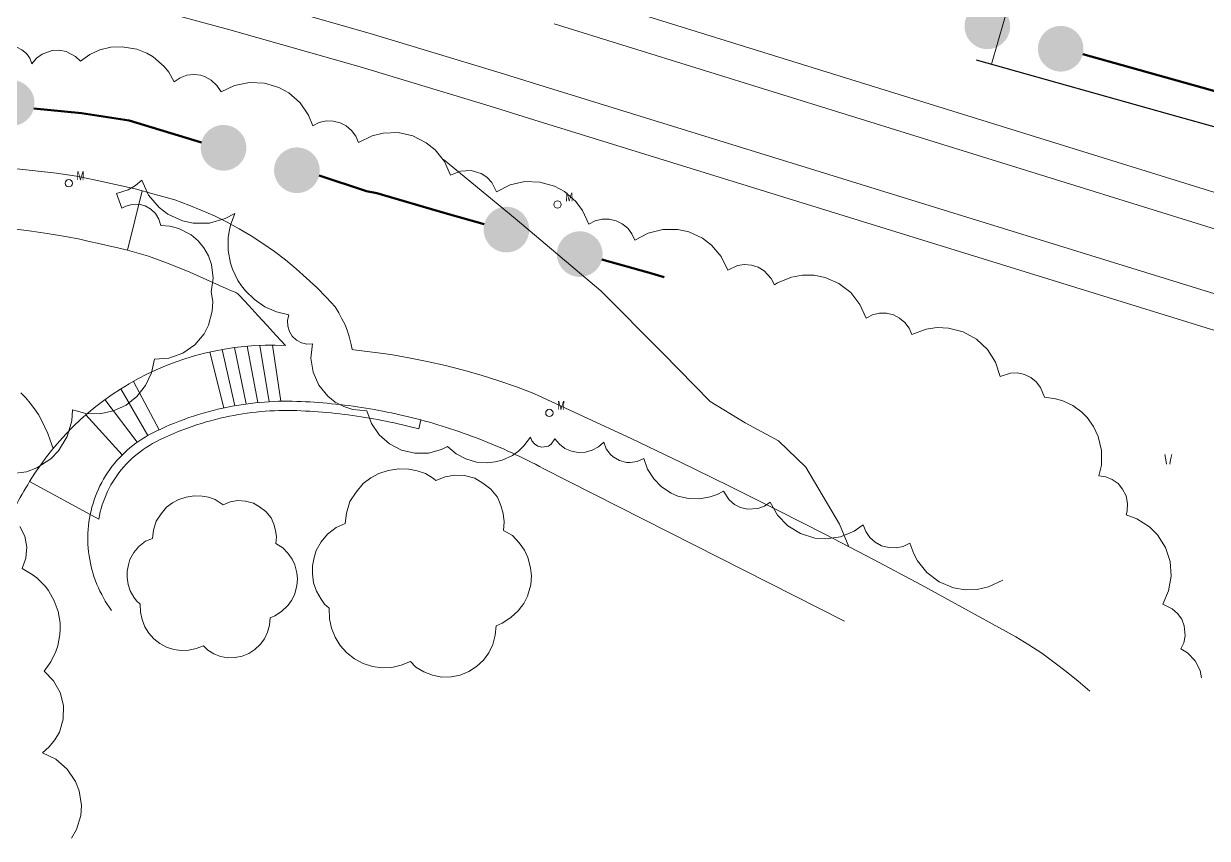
# Model space of a CAD drawing. Header units: metres. Extents: x -208 to 1512, y -277 to 123.
# Drawn here: x 868.17 to 916.64, y -118.54 to -85.19 of the extents above; entities that cross this region are included whole.
import ezdxf
from ezdxf.enums import TextEntityAlignment as Align

# ---------------------------------------------------------------- set-up
doc = ezdxf.new("R2010")
doc.units = ezdxf.units.M
doc.header["$MEASUREMENT"] = 0
for name, color, linetype in [('740_WienGV_Flwd-Bebauungsplan', 7, 'Continuous'), ('740_WienGV_L_Baum_ -gruppen_ Grünflächen', 7, 'Continuous'), ('740_WienGV_L_Böschungskante', 7, 'Continuous'), ('740_WienGV_L_Gebäude', 7, 'Continuous'), ('740_WienGV_L_Mast', 7, 'Continuous'), ('740_WienGV_L_Mauer_Sockel', 7, 'Continuous'), ('740_WienGV_T_Straßen_ Gehsteige_ Schienen', 7, 'Continuous'), ('740_WienGV_unbrauchbares', 7, 'Continuous')]:
    doc.layers.add(name, color=color, linetype=linetype)
doc.styles.add('ERSTELLTER_STIL_2', font='arial.ttf', dxfattribs={"width": 0.75})

# ---------------------------------------------------------------- blocks, each defined once
blk = doc.blocks.new('LO0013_2A75[1004]_5', base_point=(890.031, -92.593))
at = {"layer": '740_WienGV_L_Mast', "color": 252, "linetype": 'Continuous', "lineweight": 13, "true_color": 0x949494}
blk.add_circle((890.031, -92.593), 0.15, dxfattribs=at)
at = {"layer": '740_WienGV_L_Mast', "color": 252, "lineweight": 13, "true_color": 0x949494, "style": 'ERSTELLTER_STIL_2'}
blk.add_attdef('M', text='', height=0.36, rotation=358.95, dxfattribs=at).set_placement((890.349, -92.572), align=Align.BOTTOM_LEFT)
blk = doc.blocks.new('LO0013_2A75[1005]_5', base_point=(889.695, -101.128))
at = {"layer": '740_WienGV_L_Mast', "color": 252, "linetype": 'Continuous', "lineweight": 13, "true_color": 0x949494}
blk.add_circle((889.695, -101.128), 0.15, dxfattribs=at)
at = {"layer": '740_WienGV_L_Mast', "color": 252, "lineweight": 13, "true_color": 0x949494, "style": 'ERSTELLTER_STIL_2'}
blk.add_attdef('M', text='', height=0.36, rotation=358.95, dxfattribs=at).set_placement((890.012, -101.107), align=Align.BOTTOM_LEFT)
blk = doc.blocks.new('LO0013_2A75[1006]_5', base_point=(870.014, -91.726))
at = {"layer": '740_WienGV_L_Mast', "color": 252, "linetype": 'Continuous', "lineweight": 13, "true_color": 0x949494}
blk.add_circle((870.014, -91.726), 0.15, dxfattribs=at)
at = {"layer": '740_WienGV_L_Mast', "color": 252, "lineweight": 13, "true_color": 0x949494, "style": 'ERSTELLTER_STIL_2'}
blk.add_attdef('M', text='', height=0.36, rotation=358.95, dxfattribs=at).set_placement((870.331, -91.705), align=Align.BOTTOM_LEFT)
blk = doc.blocks.new('GI00131_ATT627(WIESE)_2CA5[1027]_5', base_point=(915.038, -103.027))
at = {"layer": '740_WienGV_L_Baum_ -gruppen_ Grünflächen', "color": 252, "linetype": 'Continuous', "lineweight": 13, "true_color": 0x949494}
for p, q in [((914.901, -102.824), (914.941, -103.045)), ((914.941, -103.045), (914.962, -103.225)), ((915.106, -103.228), (915.133, -103.042)), ((915.133, -103.042), (915.181, -102.829))]:
    blk.add_line(p, q, dxfattribs=at)
blk = doc.blocks.new('GI0007_ATT22(LAUB)_2815[1069]_5', base_point=(875.896, -107.833))
at = {"layer": '740_WienGV_L_Baum_ -gruppen_ Grünflächen', "color": 252, "linetype": 'Continuous', "lineweight": 13, "true_color": 0x949494}
for p, q in [((874.261, -104.804), (874.523, -104.665)), ((874.523, -104.665), (874.818, -104.57)), ((874.818, -104.57), (875.153, -104.517)), ((875.153, -104.517), (875.481, -104.533)), ((875.481, -104.533), (875.739, -104.582)), ((875.739, -104.582), (876.006, -104.667)), ((876.006, -104.667), (876.262, -104.831)), ((873.8, -105.259), (874.019, -104.989)), ((874.019, -104.989), (874.261, -104.804)), ((876.262, -104.831), (876.34, -104.887)), ((876.34, -104.887), (876.631, -104.768)), ((876.631, -104.768), (876.941, -104.719)), ((876.941, -104.719), (877.254, -104.735)), ((877.254, -104.735), (877.576, -104.82)), ((877.576, -104.82), (877.832, -104.969)), ((877.832, -104.969), (878.087, -105.168)), ((878.087, -105.168), (878.297, -105.421)), ((873.489, -105.925), (873.596, -105.558)), ((873.596, -105.558), (873.8, -105.259)), ((878.297, -105.421), (878.406, -105.681)), ((873.448, -106.262), (873.489, -105.925)), ((878.406, -105.681), (878.481, -105.942)), ((878.481, -105.942), (878.516, -106.201)), ((872.681, -106.846), (872.89, -106.601)), ((872.89, -106.601), (873.162, -106.382)), ((873.162, -106.382), (873.448, -106.262)), ((878.516, -106.201), (878.491, -106.479)), ((878.491, -106.479), (878.777, -106.644)), ((872.458, -107.344), (872.522, -107.121)), ((872.522, -107.121), (872.681, -106.846)), ((878.777, -106.644), (878.992, -106.872)), ((878.992, -106.872), (879.157, -107.109)), ((879.157, -107.109), (879.272, -107.345)), ((872.404, -107.861), (872.408, -107.602)), ((872.408, -107.602), (872.458, -107.344)), ((879.272, -107.345), (879.355, -107.675)), ((872.443, -108.145), (872.404, -107.861)), ((879.355, -107.675), (879.386, -107.924)), ((879.386, -107.924), (879.36, -108.212)), ((872.533, -108.416), (872.443, -108.145)), ((872.683, -108.667), (872.533, -108.416)), ((879.259, -108.574), (879.136, -108.806)), ((879.36, -108.212), (879.259, -108.574)), ((872.794, -108.824), (872.683, -108.667)), ((872.941, -108.951), (872.794, -108.824)), ((872.955, -109.29), (872.941, -108.951)), ((878.967, -109.026), (878.729, -109.251)), ((878.993, -108.992), (878.967, -109.026)), ((879.136, -108.806), (878.993, -108.992)), ((873.014, -109.589), (872.955, -109.29)), ((878.256, -109.521), (878.231, -109.819)), ((878.452, -109.43), (878.256, -109.521)), ((878.729, -109.251), (878.452, -109.43)), ((873.128, -109.88), (873.014, -109.589)), ((873.293, -110.142), (873.128, -109.88)), ((878.231, -109.819), (878.156, -110.107)), ((873.502, -110.375), (873.293, -110.142)), ((873.743, -110.568), (873.502, -110.375)), ((878.027, -110.373), (877.853, -110.614)), ((878.156, -110.107), (878.027, -110.373)), ((874.019, -110.713), (873.743, -110.568)), ((874.316, -110.808), (874.019, -110.713)), ((874.623, -110.853), (874.316, -110.808)), ((874.932, -110.839), (874.623, -110.853)), ((875.237, -110.775), (874.932, -110.839)), ((875.528, -110.656), (875.237, -110.775)), ((875.704, -110.833), (875.528, -110.656)), ((875.955, -110.987), (875.704, -110.833)), ((876.232, -111.092), (875.955, -110.987)), ((877.389, -110.973), (877.113, -111.083)), ((877.635, -110.814), (877.389, -110.973)), ((877.853, -110.614), (877.635, -110.814)), ((876.524, -111.147), (876.232, -111.092)), ((876.823, -111.142), (876.524, -111.147)), ((877.113, -111.083), (876.823, -111.142))]:
    blk.add_line(p, q, dxfattribs=at)
blk = doc.blocks.new('GI0007_ATT22(LAUB)_2815[1072]_5', base_point=(884.48, -107.678))
at = {"layer": '740_WienGV_L_Baum_ -gruppen_ Grünflächen', "color": 252, "linetype": 'Continuous', "lineweight": 13, "true_color": 0x949494}
for p, q in [((882.379, -103.784), (882.715, -103.604)), ((882.715, -103.604), (883.095, -103.483)), ((883.095, -103.483), (883.525, -103.414)), ((883.525, -103.414), (883.947, -103.435)), ((883.947, -103.435), (884.278, -103.499)), ((884.278, -103.499), (884.622, -103.607)), ((884.622, -103.607), (884.951, -103.818)), ((885.426, -103.737), (885.824, -103.674)), ((885.824, -103.674), (886.226, -103.694)), ((886.226, -103.694), (886.64, -103.804)), ((881.786, -104.368), (882.067, -104.021)), ((882.067, -104.021), (882.379, -103.784)), ((884.951, -103.818), (885.052, -103.89)), ((885.052, -103.89), (885.426, -103.737)), ((886.64, -103.804), (886.97, -103.996)), ((886.97, -103.996), (887.298, -104.252)), ((881.523, -104.754), (881.786, -104.368)), ((887.298, -104.252), (887.567, -104.576)), ((887.567, -104.576), (887.708, -104.912)), ((881.386, -105.225), (881.523, -104.754)), ((887.708, -104.912), (887.804, -105.246)), ((880.966, -105.812), (881.333, -105.659)), ((881.333, -105.659), (881.386, -105.225)), ((887.804, -105.246), (887.849, -105.58)), ((887.849, -105.58), (887.817, -105.938)), ((880.347, -106.409), (880.615, -106.094)), ((880.615, -106.094), (880.966, -105.812)), ((887.817, -105.938), (888.184, -106.149)), ((888.184, -106.149), (888.461, -106.442)), ((880.142, -106.763), (880.347, -106.409)), ((888.461, -106.442), (888.672, -106.747)), ((879.996, -107.381), (880.06, -107.05)), ((880.06, -107.05), (880.142, -106.763)), ((888.672, -106.747), (888.821, -107.05)), ((888.821, -107.05), (888.928, -107.475)), ((879.99, -107.714), (879.996, -107.381)), ((888.928, -107.475), (888.967, -107.795)), ((880.041, -108.08), (879.99, -107.714)), ((880.156, -108.427), (880.041, -108.08)), ((888.967, -107.795), (888.934, -108.166)), ((880.349, -108.751), (880.156, -108.427)), ((888.934, -108.166), (888.804, -108.631)), ((880.492, -108.952), (880.349, -108.751)), ((880.681, -109.115), (880.492, -108.952)), ((888.645, -108.929), (888.462, -109.168)), ((888.804, -108.631), (888.645, -108.929)), ((880.699, -109.551), (880.681, -109.115)), ((888.123, -109.501), (887.767, -109.732)), ((888.429, -109.213), (888.123, -109.501)), ((888.462, -109.168), (888.429, -109.213)), ((880.775, -109.936), (880.699, -109.551)), ((880.922, -110.31), (880.775, -109.936)), ((887.515, -109.848), (887.482, -110.232)), ((887.767, -109.732), (887.515, -109.848)), ((881.133, -110.647), (880.922, -110.31)), ((887.482, -110.232), (887.386, -110.601)), ((881.403, -110.946), (881.133, -110.647)), ((881.712, -111.195), (881.403, -110.946)), ((887.22, -110.944), (886.996, -111.253)), ((887.386, -110.601), (887.22, -110.944)), ((882.067, -111.38), (881.712, -111.195)), ((882.448, -111.503), (882.067, -111.38)), ((883.633, -111.46), (883.241, -111.543)), ((884.007, -111.307), (883.633, -111.46)), ((884.233, -111.535), (884.007, -111.307)), ((886.996, -111.253), (886.717, -111.51)), ((882.844, -111.561), (882.448, -111.503)), ((883.241, -111.543), (882.844, -111.561)), ((884.556, -111.733), (884.233, -111.535)), ((884.912, -111.868), (884.556, -111.733)), ((885.288, -111.939), (884.912, -111.868)), ((885.672, -111.933), (885.288, -111.939)), ((886.045, -111.857), (885.672, -111.933)), ((886.399, -111.716), (886.045, -111.857)), ((886.717, -111.51), (886.399, -111.716))]:
    blk.add_line(p, q, dxfattribs=at)

msp = doc.modelspace()

# ---------------------------------------------------------------- hatches: boundary and pattern name
at = {"layer": '740_WienGV_Flwd-Bebauungsplan', "linetype": 'Continuous', "lineweight": 0}
for points in [[(908.541, -85.519, 0.414214), (907.853, -84.39, 0.414214), (906.724, -85.078, 0.414214), (907.412, -86.207, 0.414214)], [(911.544, -86.438, 0.414214), (910.856, -85.309, 0.414214), (909.728, -85.997, 0.414214), (910.416, -87.126, 0.414214)], [(868.586, -88.658, 0.414214), (867.898, -87.529, 0.414214), (866.769, -88.217, 0.414214), (867.457, -89.346, 0.414214)], [(877.262, -90.494, 0.414214), (876.574, -89.365, 0.414214), (875.445, -90.053, 0.414214), (876.133, -91.182, 0.414214)], [(880.266, -91.412, 0.414214), (879.578, -90.284, 0.414214), (878.449, -90.972, 0.414214), (879.137, -92.1, 0.414214)], [(888.847, -93.842, 0.414214), (888.159, -92.713, 0.414214), (887.03, -93.401, 0.414214), (887.718, -94.53, 0.414214)], [(891.849, -94.845, 0.414214), (891.161, -93.717, 0.414214), (890.032, -94.404, 0.414214), (890.72, -95.533, 0.414214)]]:
    msp.add_hatch(color=1, dxfattribs=at).paths.add_polyline_path(points)

# ---------------------------------------------------------------- linework, layer by layer
at = {"layer": '740_WienGV_Flwd-Bebauungsplan', "color": 1, "linetype": 'Continuous', "lineweight": 50, "true_color": 0xfb0106}
for points in [[(913.49, -86.982), (911.544, -86.438)], [(918.31, -88.341), (913.49, -86.982)], [(870.537, -88.862), (868.586, -88.658)], [(875.445, -90.053), (872.487, -89.151), (870.537, -88.862)], [(882.21, -92.042), (880.266, -91.412)], [(887.03, -93.401), (885.423, -92.948), (882.633, -92.134), (882.21, -92.042)], [(893.794, -95.389), (891.849, -94.845)], [(894.397, -95.57), (893.794, -95.389)]]:
    msp.add_lwpolyline(points, dxfattribs=at)
at = {"layer": '740_WienGV_L_Baum_ -gruppen_ Grünflächen', "color": 72, "linetype": 'Continuous', "lineweight": 13, "true_color": 0x69e600}
for p, q in [((869.512, -91.306), (860.377, -90.316)), ((884.348, -101.781), (884.437, -101.415)), ((889.449, -103.398), (901.787, -109.652)), ((870.893, -105.283), (871.24, -105.471))]:
    msp.add_line(p, q, dxfattribs=at)
at = {"layer": '740_WienGV_L_Baum_ -gruppen_ Grünflächen', "color": 252, "linetype": 'Continuous', "lineweight": 13, "true_color": 0x949494}
for p, q in [((872.423, -94.465), (873.014, -92.033)), ((868.412, -103.939), (870.893, -105.283))]:
    msp.add_line(p, q, dxfattribs=at)
at = {"layer": '740_WienGV_L_Baum_ -gruppen_ Grünflächen', "color": 72, "linetype": 'Continuous', "lineweight": 13, "true_color": 0x69e600}
for points in [[(863.573, -85.207), (864.1, -84.935), (864.483, -84.835), (865.076, -84.814), (865.465, -84.887), (866.01, -85.122), (866.475, -85.491), (866.826, -85.968), (866.985, -86.331), (867.185, -86.201), (867.41, -86.125), (867.648, -86.108), (867.883, -86.154), (868.097, -86.257), (868.279, -86.41), (868.415, -86.605), (868.498, -86.829)], [(868.498, -86.829), (868.688, -86.607), (868.925, -86.436), (869.337, -86.292), (869.627, -86.28), (869.908, -86.334), (870.289, -86.529), (870.497, -86.727), (870.872, -86.46), (871.29, -86.268), (871.736, -86.158), (872.196, -86.133), (872.797, -86.232), (873.214, -86.398), (873.472, -86.55), (873.923, -86.942), (874.11, -87.177), (874.333, -87.567), (874.573, -87.405), (874.844, -87.304), (875.13, -87.27), (875.418, -87.303)], [(875.418, -87.303), (875.57, -87.35), (875.85, -87.5), (876.082, -87.717), (876.25, -87.987), (876.808, -87.717), (877.414, -87.593), (878.031, -87.622), (878.623, -87.8), (879.026, -88.025), (879.486, -88.433), (879.833, -88.94), (880.005, -89.368), (880.266, -89.239), (880.551, -89.174), (880.843, -89.178), (881.126, -89.248), (881.381, -89.379), (881.598, -89.564), (881.768, -89.796), (881.881, -90.059), (882.436, -89.783), (882.886, -89.67), (883.504, -89.653), (884.108, -89.789), (884.657, -90.066), (885.015, -90.357), (885.397, -90.838), (885.651, -91.398), (886.051, -91.223), (886.487, -91.198), (886.903, -91.323), (887.142, -91.479), (887.341, -91.687)], [(870.462, -94.014), (869.884, -93.904), (869.136, -93.78), (868.388, -93.676), (867.63, -93.582), (866.871, -93.508), (865.813, -93.399), (864.755, -93.259), (863.698, -93.1), (862.651, -92.921), (861.604, -92.732), (860.558, -92.512), (859.522, -92.283), (858.486, -92.034), (857.461, -91.766), (856.436, -91.477), (855.412, -91.168), (854.398, -90.839)], [(881.621, -98.529), (881.585, -98.329), (881.51, -98.047), (881.435, -97.786), (881.33, -97.524), (881.204, -97.272), (881.079, -97.029), (880.923, -96.786), (880.57, -96.4), (880.167, -95.992), (879.754, -95.605), (879.331, -95.227), (878.888, -94.859), (878.434, -94.52), (877.96, -94.192), (877.486, -93.883), (876.991, -93.594), (876.496, -93.315), (875.98, -93.065), (875.465, -92.836), (874.928, -92.616), (874.362, -92.405), (873.516, -92.17), (872.73, -91.955), (871.933, -91.771), (871.126, -91.596), (870.329, -91.441), (869.512, -91.306)], [(882.225, -101.044), (881.644, -100.99), (881.274, -100.869), (880.931, -100.686), (880.624, -100.445), (880.256, -99.994), (880.019, -99.46), (879.93, -98.884), (879.995, -98.305), (879.764, -98.31), (879.54, -98.257), (879.337, -98.147), (879.17, -97.988), (879.048, -97.792), (878.982, -97.571), (878.976, -97.341), (879.029, -97.116), (878.525, -96.991), (878.05, -96.781), (877.62, -96.489), (877.247, -96.127), (877.087, -95.923), (876.945, -95.705), (876.721, -95.237), (876.64, -94.99), (876.548, -94.479), (876.545, -93.959), (876.578, -93.701), (876.633, -93.447), (876.811, -92.959), (876.42, -93.171), (875.778, -93.353), (875.111, -93.36), (874.675, -93.267), (874.069, -92.989), (873.714, -92.719), (873.286, -92.208), (873.006, -91.602), (872.747, -91.823), (872.453, -91.993), (871.967, -92.143)], [(887.341, -91.687), (887.536, -92.069), (888.089, -91.792), (888.692, -91.658), (889.311, -91.677), (889.904, -91.847), (890.31, -92.067), (890.776, -92.467), (891.053, -92.836), (891.309, -93.395), (891.569, -93.263), (891.853, -93.194), (892.145, -93.193), (892.429, -93.26), (892.684, -93.387), (892.905, -93.569), (893.078, -93.798), (893.195, -94.059), (893.74, -93.766), (894.34, -93.616), (894.958, -93.618), (895.412, -93.719), (895.969, -93.979), (896.336, -94.258), (896.733, -94.728), (897.004, -95.279), (897.399, -95.092), (897.688, -95.049), (897.978, -95.074), (898.253, -95.164), (898.498, -95.313), (898.785, -95.63), (898.909, -95.889), (899.041, -95.808)], [(871.967, -92.143), (872.193, -92.742), (872.351, -92.66), (872.611, -92.589), (872.879, -92.587), (873.139, -92.653), (873.374, -92.783), (873.568, -92.969), (873.708, -93.197), (873.786, -93.454), (874.16, -93.484), (874.524, -93.58), (875.024, -93.839), (875.312, -94.08), (875.552, -94.369), (875.738, -94.695), (875.865, -95.048), (875.933, -95.608), (875.853, -96.164), (875.908, -96.559), (875.893, -96.958), (875.74, -97.535), (875.557, -97.889), (875.171, -98.346), (874.681, -98.686), (874.118, -98.886), (873.522, -98.931)], [(870.462, -94.014), (870.854, -94.104), (871.247, -94.195), (871.639, -94.285), (872.031, -94.375), (872.423, -94.465), (873.281, -94.707), (874.131, -95.019), (874.969, -95.371), (875.787, -95.737), (876.579, -96.087), (876.676, -96.124), (876.767, -96.158), (876.852, -96.196), (876.933, -96.245), (877.012, -96.318), (877.387, -96.727), (877.762, -97.134), (878.137, -97.543), (878.512, -97.951), (878.887, -98.36)], [(899.041, -95.808), (899.611, -95.57), (900.068, -95.488), (900.532, -95.491), (900.987, -95.581), (901.551, -95.826), (902.036, -96.201), (902.416, -96.682), (902.666, -97.242), (902.927, -97.111), (903.211, -97.045), (903.502, -97.045), (903.786, -97.114), (904.041, -97.244), (904.259, -97.428), (904.43, -97.656), (904.544, -97.918), (905.123, -97.7), (905.583, -97.633), (906.046, -97.653), (906.645, -97.811), (907.183, -98.11), (907.632, -98.53), (907.963, -99.047), (908.159, -99.63), (908.575, -99.496), (908.867, -99.492), (909.152, -99.555), (909.413, -99.68), (909.635, -99.86), (909.81, -100.086), (909.967, -100.485), (910.422, -100.545), (910.717, -100.632)], [(881.621, -98.529), (881.691, -98.541), (882.449, -98.635), (883.198, -98.738), (883.945, -98.872), (884.693, -99.026), (885.44, -99.189), (886.176, -99.383), (886.903, -99.586), (887.629, -99.82), (888.354, -100.063), (889.06, -100.326), (891.073, -101.253), (893.076, -102.19), (895.069, -103.147), (897.051, -104.113), (899.034, -105.11), (901.006, -106.106), (902.967, -107.132), (904.918, -108.168), (906.859, -109.224), (908.8, -110.289), (909.334, -110.619), (909.858, -110.969), (910.361, -111.328), (910.865, -111.708), (911.357, -112.107), (911.83, -112.515)], [(873.522, -98.931), (873.404, -99.489), (873.162, -100.005), (872.807, -100.451), (872.359, -100.804), (871.841, -101.045), (871.283, -101.159), (870.713, -101.144), (870.162, -100.997)], [(910.717, -100.632), (911.131, -100.829), (911.502, -101.1), (911.718, -101.318), (911.984, -101.686), (912.175, -102.091), (912.308, -102.669), (912.3, -103.264), (912.198, -103.699), (912.483, -103.743), (912.75, -103.853), (912.984, -104.023), (913.171, -104.243), (913.311, -104.526), (913.373, -104.836), (913.353, -105.152), (913.313, -105.305), (913.748, -105.462), (914.267, -105.793), (914.594, -106.119), (914.924, -106.637), (915.115, -107.213), (915.16, -107.815), (915.057, -108.41), (914.813, -108.962), (915.206, -109.144), (915.424, -109.337), (915.591, -109.574), (915.695, -109.84), (915.733, -110.258), (915.678, -110.535), (915.562, -110.79), (915.823, -110.945), (916.143, -111.27), (916.346, -111.677), (916.408, -111.973)], [(870.162, -100.997), (870.134, -101.448), (869.944, -102.098), (869.591, -102.677), (869.276, -103.001), (868.71, -103.373), (868.286, -103.532), (867.615, -103.626)], [(873.585, -102.308), (873.764, -102.219), (873.946, -102.132), (874.128, -102.05), (874.313, -101.969), (874.498, -101.892), (874.685, -101.819), (874.873, -101.748), (875.062, -101.681), (875.252, -101.617), (875.444, -101.556), (875.636, -101.498), (875.829, -101.444), (876.023, -101.393), (876.218, -101.345), (876.414, -101.3), (876.595, -101.262), (876.777, -101.227), (876.96, -101.194), (877.142, -101.165), (877.326, -101.138), (877.51, -101.114), (877.694, -101.093), (877.879, -101.074), (878.063, -101.06), (878.248, -101.047), (878.434, -101.037), (878.619, -101.031), (878.804, -101.027), (878.99, -101.026), (879.175, -101.028)], [(879.175, -101.028), (879.352, -101.033), (879.528, -101.04), (879.705, -101.049), (879.881, -101.058), (880.057, -101.069), (880.233, -101.081), (880.41, -101.096), (880.586, -101.111), (880.761, -101.127), (880.937, -101.145), (881.113, -101.165), (881.288, -101.186), (881.463, -101.208), (881.639, -101.231), (881.813, -101.256), (881.984, -101.283), (882.154, -101.31), (882.325, -101.338), (882.495, -101.368), (882.665, -101.398), (882.834, -101.431), (883.004, -101.464), (883.173, -101.499), (883.341, -101.535), (883.51, -101.574), (883.678, -101.613), (883.846, -101.653), (884.014, -101.694), (884.181, -101.737), (884.348, -101.781)], [(885.529, -102.502), (885.278, -102.623), (884.741, -102.768), (884.184, -102.778), (883.642, -102.651), (883.148, -102.395), (882.73, -102.026), (882.417, -101.566), (882.225, -101.044)], [(884.437, -101.415), (884.612, -101.463), (884.786, -101.512), (884.959, -101.562), (885.133, -101.613), (885.306, -101.666), (885.478, -101.721), (885.651, -101.777), (885.823, -101.833), (885.994, -101.891), (886.165, -101.951), (886.335, -102.011), (886.506, -102.074), (886.675, -102.138), (886.844, -102.202), (887.013, -102.268), (887.178, -102.335), (887.345, -102.402), (887.51, -102.471), (887.675, -102.542), (887.839, -102.613), (888.002, -102.686), (888.166, -102.76), (888.328, -102.836), (888.49, -102.912), (888.652, -102.99), (888.812, -103.069), (888.973, -103.15), (889.132, -103.231), (889.291, -103.314), (889.449, -103.398)], [(896.283, -104.568), (895.843, -104.645), (895.396, -104.632), (894.962, -104.528), (894.682, -104.407), (894.294, -104.152), (893.968, -103.82), (893.721, -103.426), (893.561, -102.989), (893.293, -103.113), (893.001, -103.159), (892.853, -103.152), (892.567, -103.078), (892.312, -102.93), (892.202, -102.831), (892.027, -102.594), (891.923, -102.319), (891.709, -102.516), (891.453, -102.658), (891.173, -102.738), (890.88, -102.75), (890.598, -102.696), (890.336, -102.578), (890.109, -102.404), (889.926, -102.182), (889.77, -102.408), (889.654, -102.482), (889.384, -102.528), (889.225, -102.486), (889.088, -102.397), (888.984, -102.268), (888.927, -102.114), (888.654, -102.481), (888.431, -102.689), (888.182, -102.864), (887.766, -103.056), (887.472, -103.132), (887.169, -103.166), (886.715, -103.137), (886.277, -103.011), (885.876, -102.796), (885.529, -102.502)], [(871.24, -105.471), (871.269, -105.325), (871.303, -105.179), (871.341, -105.036), (871.385, -104.893), (871.433, -104.752), (871.486, -104.613), (871.544, -104.475), (871.606, -104.34), (871.673, -104.206), (871.744, -104.075), (871.819, -103.947), (871.899, -103.821), (871.983, -103.698), (872.071, -103.577), (872.165, -103.457), (872.264, -103.34), (872.368, -103.226), (872.474, -103.116), (872.585, -103.01), (872.698, -102.907), (872.815, -102.809), (872.936, -102.714), (873.06, -102.624), (873.187, -102.539), (873.317, -102.457), (873.449, -102.38), (873.585, -102.308)], [(908.273, -107.979), (907.686, -108.253), (907.211, -108.355), (906.725, -108.364), (906.247, -108.281), (905.66, -108.038), (905.159, -107.662), (904.766, -107.177), (904.617, -106.901), (904.46, -106.459), (904.188, -106.589), (903.893, -106.652), (903.591, -106.643), (903.301, -106.563), (903.043, -106.42), (902.825, -106.222), (902.659, -105.979), (902.553, -105.704), (902.18, -105.967), (901.618, -106.2), (901.016, -106.286), (900.561, -106.25), (899.979, -106.07), (899.461, -105.752), (899.039, -105.314), (898.739, -104.784), (898.502, -104.945), (898.234, -105.046), (897.805, -105.072), (897.527, -105.005), (897.273, -104.875), (897.056, -104.689), (896.827, -104.329), (896.563, -104.467), (896.283, -104.568)], [(871.767, -109.21), (871.678, -109.086), (871.593, -108.958), (871.512, -108.83), (871.435, -108.697), (871.363, -108.564), (871.293, -108.428), (871.229, -108.29), (871.169, -108.149), (871.113, -108.007), (871.061, -107.863), (871.014, -107.719), (870.972, -107.572), (870.933, -107.424), (870.9, -107.275), (870.871, -107.124), (870.847, -106.971), (870.826, -106.818), (870.811, -106.665), (870.802, -106.51), (870.796, -106.356), (870.796, -106.202), (870.8, -106.048), (870.808, -105.895), (870.822, -105.741), (870.841, -105.587), (870.865, -105.434), (870.893, -105.283)], [(868.016, -105.772), (868.214, -106.179), (868.298, -106.623), (868.263, -107.074), (868.112, -107.499), (868.521, -107.736), (868.71, -107.879), (869.044, -108.215), (869.187, -108.403), (869.422, -108.815), (869.581, -109.261), (869.659, -109.727), (869.667, -109.964), (869.653, -110.2), (869.565, -110.666), (869.491, -110.89), (869.284, -111.315), (869.005, -111.698), (869.392, -112.093), (869.661, -112.575), (869.795, -113.11), (869.785, -113.663), (869.629, -114.192), (869.451, -114.515), (869.219, -114.802), (868.939, -115.043), (869.49, -115.307), (869.951, -115.706), (870.292, -116.213), (870.44, -116.593), (870.532, -117.195), (870.504, -117.602), (870.329, -118.187), (870.13, -118.542)]]:
    msp.add_lwpolyline(points, dxfattribs=at)
at = {"layer": '740_WienGV_L_Baum_ -gruppen_ Grünflächen', "color": 252, "linetype": 'Continuous', "lineweight": 13, "true_color": 0x949494}
for points in [[(873.408, -101.967), (873.594, -101.876), (873.781, -101.786), (873.97, -101.701), (874.159, -101.618), (874.351, -101.54), (874.543, -101.463), (874.738, -101.391), (874.933, -101.321), (875.129, -101.255), (875.326, -101.193), (875.525, -101.133), (875.725, -101.077), (875.926, -101.024), (876.126, -100.975), (876.328, -100.929), (876.515, -100.889), (876.703, -100.854), (876.89, -100.82), (877.079, -100.79), (877.268, -100.762), (877.456, -100.737), (877.646, -100.716), (877.836, -100.696), (878.026, -100.681), (878.216, -100.668), (878.407, -100.659), (878.598, -100.651), (878.788, -100.648), (878.979, -100.646), (879.17, -100.649)], [(879.17, -100.649), (879.348, -100.654), (879.526, -100.661), (879.704, -100.67), (879.883, -100.679), (880.059, -100.69), (880.237, -100.702), (880.415, -100.717), (880.593, -100.732), (880.77, -100.748), (880.947, -100.766), (881.125, -100.786), (881.301, -100.807), (881.478, -100.829), (881.655, -100.852), (881.831, -100.878), (882.007, -100.904), (882.182, -100.931), (882.357, -100.96), (882.532, -100.992), (882.707, -101.023), (882.881, -101.056), (883.056, -101.09), (883.229, -101.126), (883.402, -101.163), (883.576, -101.203), (883.749, -101.242), (883.921, -101.283), (884.093, -101.326), (884.266, -101.37), (884.437, -101.415)], [(870.893, -105.283), (870.926, -105.132), (870.964, -104.981), (871.008, -104.832), (871.056, -104.685), (871.107, -104.539), (871.165, -104.395), (871.227, -104.253), (871.293, -104.113), (871.365, -103.975), (871.44, -103.84), (871.52, -103.706), (871.603, -103.577), (871.691, -103.448), (871.784, -103.324), (871.878, -103.205), (871.976, -103.087), (872.078, -102.974), (872.183, -102.864), (872.292, -102.758), (872.405, -102.654), (872.52, -102.555), (872.639, -102.459), (872.76, -102.368), (872.884, -102.279), (873.012, -102.195), (873.141, -102.115), (873.273, -102.039), (873.408, -101.967)]]:
    msp.add_lwpolyline(points, dxfattribs=at)
at = {"layer": '740_WienGV_L_Böschungskante', "color": 252, "linetype": 'Continuous', "lineweight": 13, "true_color": 0x949494}
for points in [[(885.361, -90.746), (888.301, -93.171), (891.797, -96.135), (894.341, -98.683), (896.285, -100.658), (897.709, -101.535), (899.086, -102.27), (900.196, -103.341), (901.584, -105.676), (901.957, -106.603)], [(869.372, -102.588), (869.251, -102.243), (869.156, -101.972), (869.041, -101.709), (868.916, -101.447), (868.77, -101.194), (868.614, -100.961), (868.439, -100.728), (868.253, -100.505), (868.056, -100.301)]]:
    msp.add_lwpolyline(points, dxfattribs=at)
at = {"layer": '740_WienGV_L_Gebäude', "color": 7, "linetype": 'Continuous', "lineweight": 25}
msp.add_lwpolyline([(907.173, -86.676), (915.429, -88.99), (920.148, -90.308), (924.869, -91.621), (929.509, -92.907), (934.152, -94.189), (942.277, -96.425)], dxfattribs=at)
at = {"layer": '740_WienGV_L_Mauer_Sockel', "color": 252, "linetype": 'Continuous', "lineweight": 13, "true_color": 0x8a8a8a}
msp.add_line((909.121, -82.233), (907.807, -86.854), dxfattribs=at)
at = {"layer": '740_WienGV_L_Mauer_Sockel', "color": 252, "linetype": 'Continuous', "lineweight": 13, "true_color": 0x949494}
for points in [[(878.887, -98.36), (878.469, -98.349), (878.051, -98.352), (877.632, -98.37), (877.216, -98.404), (876.801, -98.452), (876.388, -98.516), (875.976, -98.593), (875.568, -98.686), (875.164, -98.793), (874.764, -98.915), (874.368, -99.051), (873.979, -99.201), (873.594, -99.365), (873.215, -99.544), (872.844, -99.735), (872.484, -99.936), (872.132, -100.151), (871.788, -100.377), (871.452, -100.615), (871.125, -100.865), (870.806, -101.128), (870.498, -101.4), (870.198, -101.684), (869.91, -101.978), (869.631, -102.282), (869.365, -102.595), (869.109, -102.919), (868.865, -103.25), (868.632, -103.591), (868.412, -103.939)], [(868.412, -103.939), (868.332, -104.067), (868.254, -104.195), (868.177, -104.325), (868.102, -104.455), (868.029, -104.586), (867.956, -104.718), (867.886, -104.851), (867.818, -104.985), (867.75, -105.119), (867.686, -105.252), (867.623, -105.385), (867.563, -105.519), (867.503, -105.653), (867.445, -105.789), (867.389, -105.925), (867.334, -106.061), (867.281, -106.198), (867.23, -106.336)]]:
    msp.add_lwpolyline(points, dxfattribs=at)
at = {"layer": '740_WienGV_T_Straßen_ Gehsteige_ Schienen', "color": 40, "linetype": 'Continuous', "lineweight": 13, "true_color": 0xffaa00}
for p, q in [((890.32, -83.821), (923.201, -94.042)), ((889.487, -87.761), (922.275, -97.904)), ((889.062, -89.133), (921.84, -99.274))]:
    msp.add_line(p, q, dxfattribs=at)
for points in [[(849.899, -77.548), (855.371, -78.696), (860.807, -79.919), (866.224, -81.219), (871.621, -82.598), (876.999, -84.055), (882.354, -85.589), (887.686, -87.199), (889.487, -87.761)], [(849.628, -78.957), (855.065, -80.099), (860.481, -81.317), (865.878, -82.613), (871.256, -83.988), (876.613, -85.438), (881.949, -86.965), (887.265, -88.571), (889.06, -89.132), (889.062, -89.133)], [(889.893, -85.192), (922.774, -95.412), (922.776, -95.413)]]:
    msp.add_lwpolyline(points, dxfattribs=at)
at = {"layer": '740_WienGV_unbrauchbares', "color": 252, "linetype": 'Continuous', "lineweight": 13, "true_color": 0x949494}
for p, q in [((877.756, -100.705), (877.315, -98.395)), ((877.836, -98.362), (878.228, -100.668)), ((878.704, -100.649), (878.36, -98.35)), ((875.79, -98.636), (876.362, -100.921)), ((876.821, -100.833), (876.291, -98.534)), ((876.799, -98.452), (877.286, -100.759)), ((873.252, -102.051), (872.153, -100.138)), ((872.82, -102.325), (871.496, -100.584)), ((870.718, -101.205), (872.199, -102.848))]:
    msp.add_line(p, q, dxfattribs=at)
msp.add_lwpolyline([(873.711, -101.821), (872.665, -99.837), (872.664, -99.835)], dxfattribs=at)

# ---------------------------------------------------------------- block references
at = {"layer": '740_WienGV_L_Baum_ -gruppen_ Grünflächen', "color": 252, "linetype": 'Continuous', "lineweight": 13, "true_color": 0x949494}
msp.add_blockref('GI00131_ATT627(WIESE)_2CA5[1027]_5', (915.038, -103.027), dxfattribs=at)
at = {"layer": '740_WienGV_L_Baum_ -gruppen_ Grünflächen', "color": 72, "linetype": 'Continuous', "lineweight": 13, "true_color": 0x69e600}
for name, p in [('GI0007_ATT22(LAUB)_2815[1072]_5', (884.48, -107.678)), ('GI0007_ATT22(LAUB)_2815[1069]_5', (875.896, -107.833))]:
    msp.add_blockref(name, p, dxfattribs=at)
at = {"layer": '740_WienGV_L_Mast', "color": 252, "linetype": 'Continuous', "lineweight": 13, "true_color": 0x949494}
ref = msp.add_blockref('LO0013_2A75[1006]_5', (870.014, -91.726), dxfattribs=at)
ref.add_attrib('M', 'M', dxfattribs={"color": 252, "lineweight": 13, "true_color": 0x949494, "height": 0.36, "rotation": 358.95, "style": 'ERSTELLTER_STIL_2', "width": 0.75}).set_placement((870.331, -91.705), align=Align.BOTTOM_LEFT)
ref = msp.add_blockref('LO0013_2A75[1004]_5', (890.031, -92.593), dxfattribs=at)
ref.add_attrib('M', 'M', dxfattribs={"color": 252, "lineweight": 13, "true_color": 0x949494, "height": 0.36, "rotation": 358.95, "style": 'ERSTELLTER_STIL_2', "width": 0.75}).set_placement((890.349, -92.572), align=Align.BOTTOM_LEFT)
ref = msp.add_blockref('LO0013_2A75[1005]_5', (889.695, -101.128), dxfattribs=at)
ref.add_attrib('M', 'M', dxfattribs={"color": 252, "lineweight": 13, "true_color": 0x949494, "height": 0.36, "rotation": 358.95, "style": 'ERSTELLTER_STIL_2', "width": 0.75}).set_placement((890.012, -101.107), align=Align.BOTTOM_LEFT)

doc.saveas('drawing.dxf')
